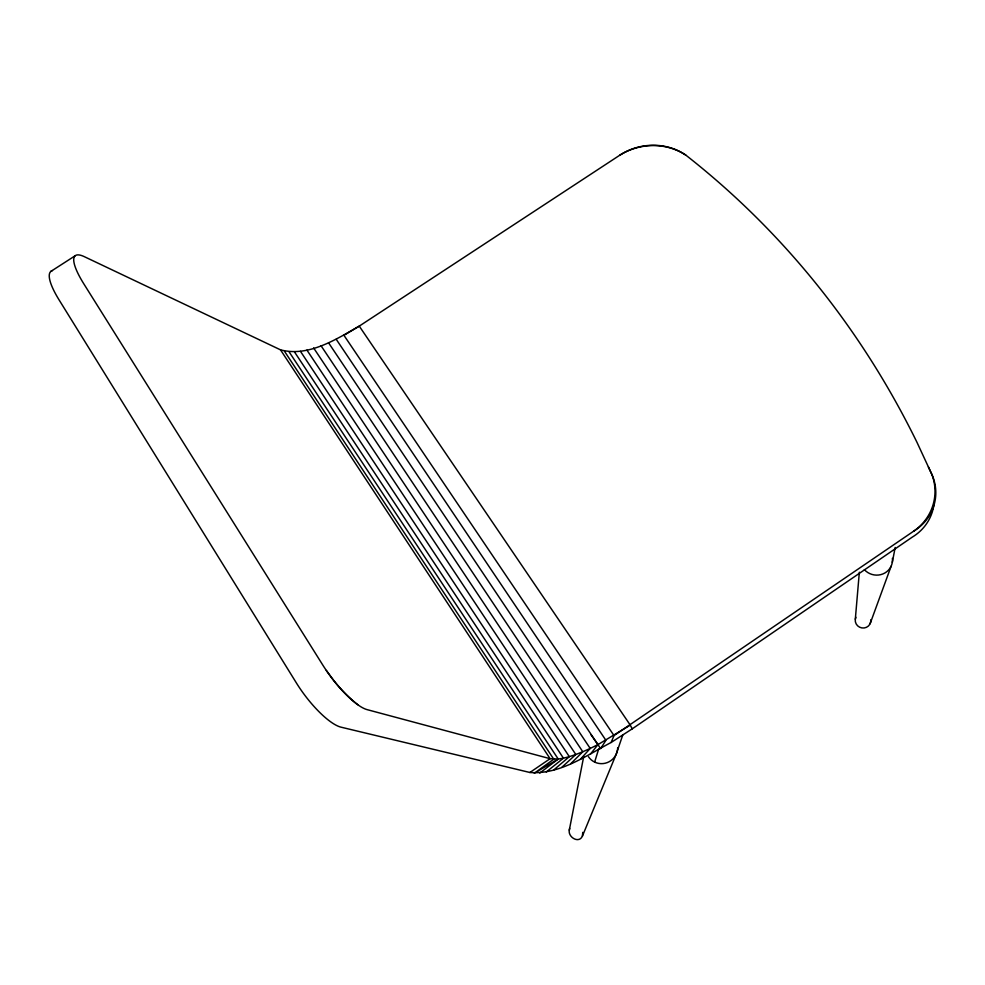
<?xml version="1.0" encoding="UTF-8"?>
<svg xmlns="http://www.w3.org/2000/svg" width="985" height="985" viewBox="0 0 985 985"><rect width="100%" height="100%" fill="white"/><g stroke="black" fill="none" stroke-linecap="round" stroke-linejoin="round"><path stroke-width="1.48" d="M855.325 619.134L859.339 572.211M892.312 562.349L895.18 547.475M622.889 734.662L616.081 754.498L582.418 836.105C578.983 843.96 567.865 837.188 569.293 830.158L583.699 756.64M582.418 836.105L582.763 832.374M569.293 830.158L569.699 828.36M594.632 762.095L598.658 749.08M870.137 623.665L891.142 566.19M52.439 270.592A55.96 14.356 49.4 0 0 59.026 299.809L296.411 682.987A50.001 14.578 53 0 0 341.093 727.189L529.905 772.486C559.517 774.776 586.026 755.692 611.131 742.468L614.012 735.586L913.624 531.211A48.819 46.258 8.4 0 0 932.007 474.733L928.399 466.952M590.347 754.239L597.944 744.611L630.277 725.12L359.254 326.121C336.02 339.419 308.379 357.235 280.491 349.835L84.402 256.703A55.874 13.556 49.6 0 0 83.799 283.815L322.883 665.207C332.314 680.118 343.95 693.699 357.752 704.694M580.387 759.263L590.212 748.44L597.944 744.611L600.641 748.625L605.91 740.301L336.205 339.271M570.869 763.597L582.8 751.764L590.212 748.44L321.061 345.784M561.93 767.204L575.819 754.51L582.8 751.764L313.636 347.964M553.693 770.011L569.33 756.665L575.819 754.51L306.926 350.094M546.256 771.981L563.445 758.179L569.33 756.665L300.45 351.337M539.755 773.065L558.224 759.041L563.445 758.179L294.503 351.953M529.905 772.486L550.098 758.696L558.224 759.041L289.134 351.904M611.131 742.468L632.21 728.863L912.319 537.096A48.277 45.778 8.7 0 0 934.039 503.31M913.624 531.211A52.513 49.767 8 0 0 932.007 474.733L917.023 442.425A971.518 878.201 -59.3 0 0 685.868 155.162A56.194 51.109 -12.3 0 0 619.725 155.248L359.254 326.121L343.925 335.294L614.012 735.586M50.789 271.454L75.082 255.817M558.224 759.041L534.276 773.25L553.755 759.213L284.443 351.202M326.306 670.44L333.878 680.746A49.94 13.753 53 0 0 367.11 709.631L550.098 758.696L280.491 349.835M590.877 734.564L597.944 744.611L328.547 342.792M630.277 725.12L632.21 728.863M617.718 747.701A16.142 15.92 -55.4 0 1 588.414 756.665M892.398 558.335A16.055 15.366 12.1 0 1 882.892 573.947A16.055 15.366 12.1 0 1 864.374 569.638M870.765 619.811A7.806 7.535 16.7 0 1 861.813 627.913A7.806 7.535 16.7 0 1 855.903 617.263M619.725 155.248A57.549 52.353 -12.3 0 1 685.868 155.162"/></g></svg>
